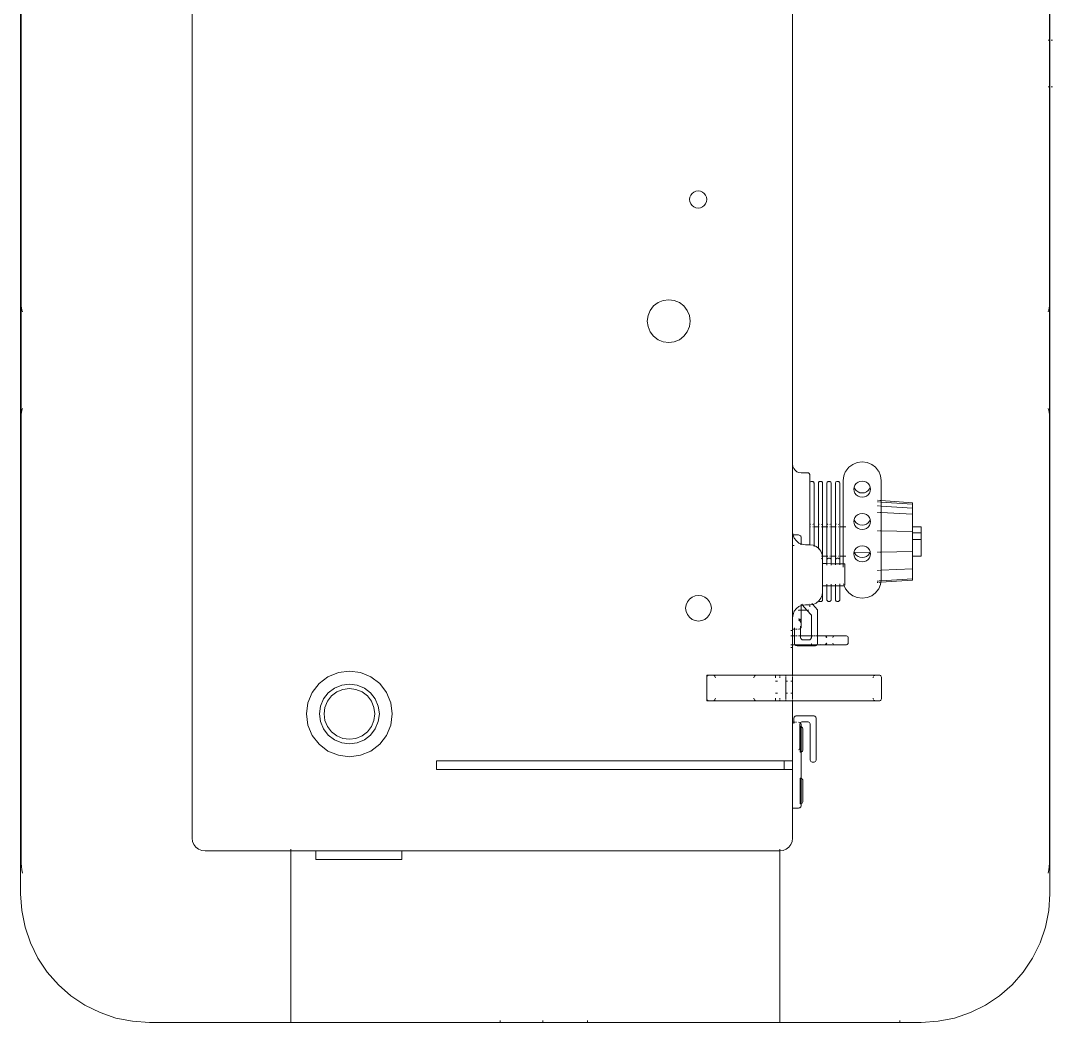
# Model space of a CAD drawing. Header units: metres. Extents: x 349075 to 349285, y 9281902 to 9282050.
# Drawn here: x 349110.5235 to 349110.6812, y 9281984.617 to 9281984.7703 of the extents above; entities that cross this region are included whole.
import ezdxf

# ---------------------------------------------------------------- set-up
doc = ezdxf.new("R2010")
doc.units = ezdxf.units.M
doc.header["$LTSCALE"] = 0.25
doc.layers.add('ARQ-FONDO', color=253, linetype='CONTINUOUS', lineweight=9)

# ---------------------------------------------------------------- blocks, each defined once
blk = doc.blocks.new('maquina de coser')
at = {"layer": 'ARQ-FONDO', "lineweight": 0}
for p, q in [((0.00744, 0.56048), (0.00492, 0.55998)), ((0.00744, 0.56048), (0.01001, 0.56065)), ((0.01001, 0.56065), (0.3956, 0.56065)), ((0.01318, 0.56038), (0.01365, 0.56049)), ((0.01365, 0.56049), (0.0147, 0.56058)), ((0.08333, 0.56058), (0.0147, 0.56058)), ((0.08333, 0.56058), (0.084, 0.56049)), ((0.08333, 0.56058), (0.09997, 0.56058)), ((0.084, 0.56049), (0.08426, 0.56038)), ((0.09929, 0.56049), (0.09903, 0.56038)), ((0.09997, 0.56058), (0.09929, 0.56049)), ((0.09997, 0.56058), (0.27022, 0.56058)), ((0.00248, 0.55915), (0.00017, 0.55801)), ((0.00492, 0.55998), (0.00248, 0.55915)), ((-0.00197, 0.55658), (0.00017, 0.55801)), ((-0.0039, 0.55488), (-0.00197, 0.55658)), ((-0.0056, 0.55295), (-0.0039, 0.55488)), ((-0.00703, 0.55081), (-0.0056, 0.55295)), ((-0.00817, 0.5485), (-0.00703, 0.55081)), ((-0.009, 0.54607), (-0.00817, 0.5485)), ((-0.009, 0.54607), (-0.0095, 0.54354)), ((-0.00967, 0.54097), (-0.0095, 0.54354)), ((-0.00967, 0.51933), (-0.00967, 0.54097)), ((0.01663, 0.53296), (0.01683, 0.53343)), ((0.01683, 0.53343), (0.01714, 0.53384)), ((0.01714, 0.53384), (0.01755, 0.53415)), ((0.01755, 0.53415), (0.01802, 0.53435)), ((0.01802, 0.53435), (0.01853, 0.53442)), ((0.321, 0.53442), (0.01853, 0.53442)), ((0.01656, 0.53245), (0.01663, 0.53296)), ((0.01656, 0.53245), (0.01656, 0.51933)), ((-0.00967, 0.48734), (-0.00967, 0.51933)), ((0.01656, 0.51933), (-0.00967, 0.51933)), ((0.01656, 0.51933), (0.01656, 0.51549)), ((0.01663, 0.51933), (0.01683, 0.51933)), ((0.03424, 0.51606), (0.03288, 0.51501)), ((0.03582, 0.51671), (0.03424, 0.51606)), ((0.03752, 0.51694), (0.03582, 0.51671)), ((0.03922, 0.51671), (0.03752, 0.51694)), ((0.0408, 0.51606), (0.03922, 0.51671)), ((0.04216, 0.51501), (0.0408, 0.51606)), ((0.01656, 0.51549), (0.01525, 0.51549)), ((0.01525, 0.51549), (0.01525, 0.50237)), ((0.01656, 0.50237), (0.01656, 0.51549)), ((0.03288, 0.51501), (0.03184, 0.51366)), ((0.03429, 0.51361), (0.03523, 0.51434)), ((0.03523, 0.51434), (0.03634, 0.5148)), ((0.03634, 0.5148), (0.03752, 0.51495)), ((0.03752, 0.51495), (0.0387, 0.5148)), ((0.0387, 0.5148), (0.03981, 0.51434)), ((0.03981, 0.51434), (0.04075, 0.51361)), ((0.0432, 0.51366), (0.04216, 0.51501)), ((0.03184, 0.51366), (0.03119, 0.51207)), ((0.03356, 0.51266), (0.03429, 0.51361)), ((0.03477, 0.51312), (0.03416, 0.51232)), ((0.03558, 0.51374), (0.03477, 0.51312)), ((0.03651, 0.51413), (0.03558, 0.51374)), ((0.03752, 0.51426), (0.03651, 0.51413)), ((0.03852, 0.51413), (0.03752, 0.51426)), ((0.03946, 0.51374), (0.03852, 0.51413)), ((0.04027, 0.51312), (0.03946, 0.51374)), ((0.04088, 0.51232), (0.04027, 0.51312)), ((0.04148, 0.51266), (0.04075, 0.51361)), ((0.04385, 0.51207), (0.0432, 0.51366)), ((0.03119, 0.51207), (0.03096, 0.51038)), ((0.03295, 0.51038), (0.0331, 0.51156)), ((0.03356, 0.51266), (0.0331, 0.51156)), ((0.03377, 0.51138), (0.03364, 0.51038)), ((0.03416, 0.51232), (0.03377, 0.51138)), ((0.04127, 0.51138), (0.04088, 0.51232)), ((0.0414, 0.51038), (0.04127, 0.51138)), ((0.04148, 0.51266), (0.04194, 0.51156)), ((0.04194, 0.51156), (0.04209, 0.51038)), ((0.04408, 0.51038), (0.04385, 0.51207)), ((0.03096, 0.51038), (0.03119, 0.50868)), ((0.0331, 0.50919), (0.03295, 0.51038)), ((0.03364, 0.51038), (0.03377, 0.50937)), ((0.04127, 0.50937), (0.0414, 0.51038)), ((0.04209, 0.51038), (0.04194, 0.50919)), ((0.04385, 0.50868), (0.04408, 0.51038)), ((0.03119, 0.50868), (0.03184, 0.5071)), ((0.03356, 0.50809), (0.0331, 0.50919)), ((0.03429, 0.50714), (0.03356, 0.50809)), ((0.03377, 0.50937), (0.03416, 0.50844)), ((0.03416, 0.50844), (0.03477, 0.50763)), ((0.04027, 0.50763), (0.04088, 0.50844)), ((0.04075, 0.50714), (0.04148, 0.50809)), ((0.04088, 0.50844), (0.04127, 0.50937)), ((0.04194, 0.50919), (0.04148, 0.50809)), ((0.0432, 0.5071), (0.04385, 0.50868)), ((0.03184, 0.5071), (0.03288, 0.50574)), ((0.03523, 0.50642), (0.03429, 0.50714)), ((0.03477, 0.50763), (0.03558, 0.50701)), ((0.03558, 0.50701), (0.03651, 0.50663)), ((0.03651, 0.50663), (0.03752, 0.50649)), ((0.03752, 0.50649), (0.03852, 0.50663)), ((0.03852, 0.50663), (0.03946, 0.50701)), ((0.03946, 0.50701), (0.04027, 0.50763)), ((0.04075, 0.50714), (0.03981, 0.50642)), ((0.04216, 0.50574), (0.0432, 0.5071)), ((0.03288, 0.50574), (0.03424, 0.5047)), ((0.03634, 0.50596), (0.03523, 0.50642)), ((0.03752, 0.5058), (0.03634, 0.50596)), ((0.0387, 0.50596), (0.03752, 0.5058)), ((0.03981, 0.50642), (0.0387, 0.50596)), ((0.0408, 0.5047), (0.04216, 0.50574)), ((0.03424, 0.5047), (0.03582, 0.50404)), ((0.03582, 0.50404), (0.03752, 0.50382)), ((0.03752, 0.50382), (0.03922, 0.50404)), ((0.03922, 0.50404), (0.0408, 0.5047)), ((0.01656, 0.50237), (0.01525, 0.50237)), ((0.01656, 0.50237), (0.01656, 0.44458)), ((0.02902, 0.49704), (0.03034, 0.49704)), ((0.02902, 0.49704), (0.02902, 0.44392)), ((0.03034, 0.44392), (0.03034, 0.49704)), ((-0.00967, 0.48734), (-0.0094, 0.48734)), ((-0.00967, 0.48078), (-0.00967, 0.48734)), ((-0.00967, 0.48078), (-0.0094, 0.48078)), ((-0.00967, 0.47396), (-0.00967, 0.48078)), ((-0.0094, 0.47396), (-0.00967, 0.47396)), ((-0.00967, 0.44458), (-0.00967, 0.47396)), ((0.09477, 0.46318), (0.0953, 0.46386)), ((0.0953, 0.46386), (0.09597, 0.46438)), ((0.09597, 0.46438), (0.09677, 0.46471)), ((0.09677, 0.46471), (0.09761, 0.46482)), ((0.09761, 0.46482), (0.09846, 0.46471)), ((0.09846, 0.46471), (0.09925, 0.46438)), ((0.09925, 0.46438), (0.09993, 0.46386)), ((0.09993, 0.46386), (0.10045, 0.46318)), ((0.09434, 0.46155), (0.09445, 0.46239)), ((0.09445, 0.46239), (0.09477, 0.46318)), ((0.10045, 0.46318), (0.10078, 0.46239)), ((0.10078, 0.46239), (0.10089, 0.46155)), ((0.09445, 0.4607), (0.09434, 0.46155)), ((0.09477, 0.45991), (0.09445, 0.4607)), ((0.10078, 0.4607), (0.10045, 0.45991)), ((0.10089, 0.46155), (0.10078, 0.4607)), ((0.0953, 0.45923), (0.09477, 0.45991)), ((0.09597, 0.45871), (0.0953, 0.45923)), ((0.09993, 0.45923), (0.09925, 0.45871)), ((0.10045, 0.45991), (0.09993, 0.45923)), ((0.05179, 0.4575), (0.05199, 0.45797)), ((0.05199, 0.45797), (0.0523, 0.45838)), ((0.0523, 0.45838), (0.05271, 0.45869)), ((0.05271, 0.45869), (0.05318, 0.45889)), ((0.05318, 0.45889), (0.05369, 0.45896)), ((0.05369, 0.45896), (0.0542, 0.45889)), ((0.0542, 0.45889), (0.05468, 0.45869)), ((0.05468, 0.45869), (0.05508, 0.45838)), ((0.05508, 0.45838), (0.0554, 0.45797)), ((0.0554, 0.45797), (0.05559, 0.4575)), ((0.09677, 0.45838), (0.09597, 0.45871)), ((0.09761, 0.45827), (0.09677, 0.45838)), ((0.09846, 0.45838), (0.09761, 0.45827)), ((0.09925, 0.45871), (0.09846, 0.45838)), ((0.11496, 0.45738), (0.11509, 0.4577)), ((0.11509, 0.4577), (0.1153, 0.45797)), ((0.1153, 0.45797), (0.11557, 0.45818)), ((0.11557, 0.45818), (0.11589, 0.45831)), ((0.11589, 0.45831), (0.11623, 0.45835)), ((0.11623, 0.45835), (0.11657, 0.45831)), ((0.11657, 0.45831), (0.11688, 0.45818)), ((0.11688, 0.45818), (0.11715, 0.45797)), ((0.11715, 0.45797), (0.11736, 0.4577)), ((0.11736, 0.4577), (0.11749, 0.45738)), ((0.05173, 0.45699), (0.05179, 0.4575)), ((0.05179, 0.45648), (0.05173, 0.45699)), ((0.05199, 0.45601), (0.05179, 0.45648)), ((0.0523, 0.4556), (0.05199, 0.45601)), ((0.0554, 0.45601), (0.05508, 0.4556)), ((0.05559, 0.45648), (0.0554, 0.45601)), ((0.05559, 0.4575), (0.05566, 0.45699)), ((0.05566, 0.45699), (0.05559, 0.45648)), ((0.11491, 0.45704), (0.11496, 0.45738)), ((0.11496, 0.4567), (0.11491, 0.45704)), ((0.11509, 0.45639), (0.11496, 0.4567)), ((0.1153, 0.45612), (0.11509, 0.45639)), ((0.11557, 0.45591), (0.1153, 0.45612)), ((0.11715, 0.45612), (0.11688, 0.45591)), ((0.11736, 0.45639), (0.11715, 0.45612)), ((0.11749, 0.4567), (0.11736, 0.45639)), ((0.11749, 0.45738), (0.11754, 0.45704)), ((0.11754, 0.45704), (0.11749, 0.4567)), ((0.03991, 0.45572), (0.03952, 0.45572)), ((0.03952, 0.45572), (0.03952, 0.45533)), ((0.03952, 0.45533), (0.03953, 0.45543)), ((0.03952, 0.45475), (0.03952, 0.45533)), ((0.03952, 0.45475), (0.03953, 0.4547)), ((0.03952, 0.45475), (0.03952, 0.44809)), ((0.03953, 0.45543), (0.03957, 0.45553)), ((0.03953, 0.4547), (0.03957, 0.45461)), ((0.03957, 0.45553), (0.03963, 0.45561)), ((0.03957, 0.45461), (0.03963, 0.45453)), ((0.03963, 0.45561), (0.03971, 0.45567)), ((0.03963, 0.45453), (0.03971, 0.45447)), ((0.03981, 0.45571), (0.03971, 0.45567)), ((0.03981, 0.45571), (0.03991, 0.45572)), ((0.03981, 0.45443), (0.03991, 0.45441)), ((0.03991, 0.45572), (0.04306, 0.45572)), ((0.04316, 0.45571), (0.04306, 0.45572)), ((0.04345, 0.45572), (0.04306, 0.45572)), ((0.04306, 0.45441), (0.04316, 0.45443)), ((0.04325, 0.45567), (0.04316, 0.45571)), ((0.04325, 0.45567), (0.04334, 0.45561)), ((0.04325, 0.45447), (0.04334, 0.45453)), ((0.04334, 0.45561), (0.0434, 0.45553)), ((0.0434, 0.45461), (0.04334, 0.45453)), ((0.0434, 0.45553), (0.04344, 0.45543)), ((0.0434, 0.45461), (0.04344, 0.4547)), ((0.04344, 0.45543), (0.04345, 0.45533)), ((0.04344, 0.4547), (0.04345, 0.45475)), ((0.04345, 0.45533), (0.04345, 0.45572)), ((0.04345, 0.45475), (0.04345, 0.45533)), ((0.04345, 0.45475), (0.04345, 0.44809)), ((0.05271, 0.45529), (0.0523, 0.4556)), ((0.05318, 0.45509), (0.05271, 0.45529)), ((0.05369, 0.45502), (0.05318, 0.45509)), ((0.0542, 0.45509), (0.05369, 0.45502)), ((0.05468, 0.45529), (0.0542, 0.45509)), ((0.05508, 0.4556), (0.05468, 0.45529)), ((0.11589, 0.45578), (0.11557, 0.45591)), ((0.11623, 0.45573), (0.11589, 0.45578)), ((0.11657, 0.45578), (0.11623, 0.45573)), ((0.11688, 0.45591), (0.11657, 0.45578)), ((0.03953, 0.4482), (0.03952, 0.44809)), ((0.03952, 0.44809), (0.03952, 0.44523)), ((0.03953, 0.4482), (0.03957, 0.44831)), ((0.03957, 0.44831), (0.03963, 0.4484)), ((0.03971, 0.44847), (0.03963, 0.4484)), ((0.03981, 0.44851), (0.03991, 0.44852)), ((0.04316, 0.44851), (0.04306, 0.44852)), ((0.04325, 0.44847), (0.04334, 0.4484)), ((0.04334, 0.4484), (0.0434, 0.44831)), ((0.04344, 0.4482), (0.0434, 0.44831)), ((0.04345, 0.44809), (0.04344, 0.4482)), ((0.04345, 0.44809), (0.04345, 0.44523)), ((0.03952, 0.44458), (0.03952, 0.44523)), ((0.03952, 0.44523), (0.03978, 0.44523)), ((0.03981, 0.44523), (0.03991, 0.44523)), ((0.0407, 0.44523), (0.0407, 0.44491)), ((0.04254, 0.44523), (0.04254, 0.44491)), ((0.04316, 0.44523), (0.04306, 0.44523)), ((0.04319, 0.44523), (0.04345, 0.44523)), ((0.04345, 0.44523), (0.04345, 0.44458)), ((-0.00967, 0.42622), (-0.00967, 0.44458)), ((-0.00967, 0.44458), (0.01656, 0.44458)), ((0.01663, 0.44407), (0.01656, 0.44458)), ((0.01663, 0.44458), (0.01683, 0.44458)), ((0.01683, 0.44359), (0.01663, 0.44407)), ((0.01714, 0.44319), (0.01683, 0.44359)), ((0.02902, 0.44392), (0.03034, 0.44392)), ((0.02902, 0.44261), (0.02902, 0.44392)), ((0.03034, 0.44392), (0.03034, 0.44261)), ((0.03952, 0.44458), (0.03971, 0.44458)), ((0.03952, 0.44458), (0.03952, 0.44366)), ((0.03952, 0.44366), (0.03971, 0.44366)), ((0.03952, 0.44261), (0.03952, 0.44366)), ((0.03981, 0.44458), (0.03991, 0.44458)), ((0.0407, 0.44366), (0.03981, 0.44366)), ((0.0407, 0.4437), (0.0407, 0.44366)), ((0.0407, 0.44366), (0.0407, 0.44341)), ((0.04254, 0.44366), (0.0407, 0.44366)), ((0.04254, 0.4437), (0.04254, 0.44366)), ((0.04254, 0.44366), (0.04254, 0.44341)), ((0.04316, 0.44366), (0.04254, 0.44366)), ((0.04306, 0.44458), (0.04316, 0.44458)), ((0.04325, 0.44458), (0.04345, 0.44458)), ((0.04325, 0.44366), (0.04345, 0.44366)), ((0.04345, 0.44458), (0.04345, 0.44366)), ((0.04345, 0.44366), (0.04345, 0.44261)), ((0.01755, 0.44287), (0.01714, 0.44319)), ((0.01802, 0.44268), (0.01755, 0.44287)), ((0.01853, 0.44261), (0.01802, 0.44268)), ((0.02312, 0.44261), (0.01853, 0.44261)), ((0.02312, 0.44261), (0.02312, 0.44169)), ((0.02312, 0.44261), (0.02902, 0.44261)), ((0.02902, 0.44261), (0.03034, 0.44261)), ((0.03034, 0.44261), (0.03624, 0.44261)), ((0.03624, 0.44241), (0.03607, 0.44241)), ((0.03624, 0.44261), (0.03624, 0.44241)), ((0.03624, 0.44261), (0.03952, 0.44261)), ((0.03683, 0.44241), (0.03624, 0.44241)), ((0.03624, 0.44241), (0.03624, 0.44221)), ((0.03624, 0.44212), (0.03624, 0.44202)), ((0.03693, 0.4424), (0.03683, 0.44241)), ((0.03702, 0.44236), (0.03693, 0.4424)), ((0.0371, 0.44229), (0.03702, 0.44236)), ((0.03717, 0.44221), (0.0371, 0.44229)), ((0.03721, 0.44212), (0.03717, 0.44221)), ((0.03722, 0.44202), (0.03721, 0.44212)), ((0.03722, 0.43939), (0.03722, 0.44202)), ((0.03952, 0.42997), (0.03952, 0.44261)), ((0.03971, 0.44261), (0.03952, 0.44261)), ((0.03981, 0.44261), (0.0407, 0.44261)), ((0.0407, 0.44287), (0.0407, 0.44261)), ((0.0407, 0.44261), (0.04254, 0.44261)), ((0.04254, 0.44287), (0.04254, 0.44261)), ((0.04316, 0.44261), (0.04254, 0.44261)), ((0.04345, 0.44261), (0.04325, 0.44261)), ((0.04766, 0.44261), (0.04345, 0.44261)), ((0.04345, 0.44261), (0.04345, 0.42992)), ((0.04766, 0.44261), (0.04766, 0.44287)), ((0.04766, 0.44261), (0.04808, 0.44261)), ((0.04797, 0.44203), (0.04795, 0.44193)), ((0.04795, 0.43918), (0.04795, 0.44193)), ((0.04801, 0.44213), (0.04797, 0.44203)), ((0.04807, 0.44221), (0.04801, 0.44213)), ((0.04808, 0.44222), (0.04807, 0.44221)), ((0.04808, 0.44287), (0.04808, 0.44261)), ((0.04808, 0.44261), (0.04808, 0.44222)), ((0.04808, 0.44261), (0.04949, 0.44261)), ((0.04815, 0.44227), (0.04808, 0.44222)), ((0.04808, 0.43932), (0.04808, 0.44222)), ((0.04825, 0.44231), (0.04815, 0.44227)), ((0.04835, 0.44233), (0.04825, 0.44231)), ((0.04949, 0.44233), (0.04835, 0.44233)), ((0.04949, 0.44261), (0.04949, 0.44287)), ((0.04949, 0.44261), (0.05028, 0.44261)), ((0.04949, 0.44233), (0.04949, 0.44261)), ((0.04949, 0.44221), (0.04949, 0.44233)), ((0.05047, 0.44233), (0.04949, 0.44233)), ((0.04949, 0.44213), (0.04949, 0.44193)), ((0.05028, 0.44261), (0.05028, 0.44287)), ((0.05047, 0.44261), (0.05028, 0.44261)), ((0.05047, 0.44261), (0.05047, 0.44233)), ((0.05047, 0.44261), (0.05223, 0.44261)), ((0.05047, 0.44233), (0.05047, 0.44221)), ((0.05068, 0.44233), (0.05047, 0.44233)), ((0.05047, 0.44213), (0.05047, 0.44193)), ((0.05223, 0.44261), (0.05275, 0.44254)), ((0.06538, 0.44261), (0.05223, 0.44261)), ((0.05275, 0.44254), (0.05322, 0.44235)), ((0.05322, 0.44235), (0.05364, 0.44203)), ((0.05364, 0.44203), (0.05395, 0.44163)), ((0.06331, 0.44235), (0.06331, 0.44254)), ((0.06366, 0.44163), (0.06398, 0.44203)), ((0.06398, 0.44203), (0.06439, 0.44235)), ((0.06439, 0.44235), (0.06487, 0.44254)), ((0.06487, 0.44254), (0.0649, 0.44255)), ((0.0649, 0.44255), (0.06538, 0.44261)), ((0.0649, 0.44255), (0.0649, 0.44169)), ((0.07572, 0.44261), (0.06538, 0.44261)), ((0.07458, 0.44195), (0.07445, 0.44164)), ((0.07479, 0.44223), (0.07458, 0.44195)), ((0.07506, 0.44243), (0.07479, 0.44223)), ((0.07538, 0.44256), (0.07506, 0.44243)), ((0.07572, 0.44261), (0.07538, 0.44256)), ((0.321, 0.44261), (0.07572, 0.44261)), ((0.02314, 0.44159), (0.02312, 0.44169)), ((0.02318, 0.44149), (0.02314, 0.44159)), ((0.02324, 0.44141), (0.02318, 0.44149)), ((0.02332, 0.44135), (0.02324, 0.44141)), ((0.02342, 0.44131), (0.02332, 0.44135)), ((0.02352, 0.4413), (0.02342, 0.44131)), ((0.0238, 0.4413), (0.02352, 0.4413)), ((0.02378, 0.44143), (0.02378, 0.44141)), ((0.02771, 0.44143), (0.02378, 0.44143)), ((0.02379, 0.44135), (0.02379, 0.44133)), ((0.02379, 0.44133), (0.0238, 0.4413)), ((0.0238, 0.4413), (0.02383, 0.44123)), ((0.0238, 0.4413), (0.02769, 0.4413)), ((0.02383, 0.44123), (0.02389, 0.44115)), ((0.02389, 0.44115), (0.02398, 0.44109)), ((0.02398, 0.44109), (0.02407, 0.44105)), ((0.02407, 0.44105), (0.02417, 0.44104)), ((0.02417, 0.44104), (0.02732, 0.44104)), ((0.02732, 0.44104), (0.02742, 0.44105)), ((0.02742, 0.44105), (0.02751, 0.44109)), ((0.02751, 0.44109), (0.0276, 0.44115)), ((0.0276, 0.44115), (0.02766, 0.44123)), ((0.02766, 0.44123), (0.02769, 0.4413)), ((0.02769, 0.4413), (0.0277, 0.44133)), ((0.02769, 0.4413), (0.03167, 0.4413)), ((0.0277, 0.44133), (0.0277, 0.44135)), ((0.02771, 0.44141), (0.02771, 0.44143)), ((0.03165, 0.44141), (0.03165, 0.44143)), ((0.03165, 0.44143), (0.03558, 0.44143)), ((0.03166, 0.44133), (0.03166, 0.44135)), ((0.03167, 0.4413), (0.03166, 0.44133)), ((0.0317, 0.44123), (0.03167, 0.4413)), ((0.03556, 0.4413), (0.03167, 0.4413)), ((0.03176, 0.44115), (0.0317, 0.44123)), ((0.03185, 0.44109), (0.03176, 0.44115)), ((0.03194, 0.44105), (0.03185, 0.44109)), ((0.03204, 0.44104), (0.03194, 0.44105)), ((0.03203, 0.44169), (0.03209, 0.44161)), ((0.03204, 0.44104), (0.03518, 0.44104)), ((0.03209, 0.44161), (0.03217, 0.44154)), ((0.03217, 0.44154), (0.03226, 0.4415)), ((0.03226, 0.4415), (0.03237, 0.44149)), ((0.03237, 0.44149), (0.03591, 0.44149)), ((0.03518, 0.44104), (0.03529, 0.44105)), ((0.03529, 0.44105), (0.03538, 0.44109)), ((0.03538, 0.44109), (0.03547, 0.44115)), ((0.03547, 0.44115), (0.03553, 0.44123)), ((0.03553, 0.44123), (0.03556, 0.4413)), ((0.03556, 0.4413), (0.03557, 0.44133)), ((0.03556, 0.4413), (0.03584, 0.4413)), ((0.03557, 0.44133), (0.03557, 0.44135)), ((0.03558, 0.44141), (0.03558, 0.44143)), ((0.03594, 0.44131), (0.03584, 0.4413)), ((0.03591, 0.44149), (0.03601, 0.44148)), ((0.03604, 0.44135), (0.03594, 0.44131)), ((0.03601, 0.44148), (0.0361, 0.44144)), ((0.03612, 0.44141), (0.03604, 0.44135)), ((0.0361, 0.44144), (0.03613, 0.44142)), ((0.03613, 0.44142), (0.03612, 0.44141)), ((0.03618, 0.44149), (0.03613, 0.44142)), ((0.03613, 0.44142), (0.03619, 0.44138)), ((0.03622, 0.44159), (0.03618, 0.44149)), ((0.03619, 0.44138), (0.03625, 0.44129)), ((0.03624, 0.44169), (0.03622, 0.44159)), ((0.03624, 0.4417), (0.03624, 0.44169)), ((0.03625, 0.44129), (0.03629, 0.4412)), ((0.03625, 0.44011), (0.03629, 0.44021)), ((0.03629, 0.4412), (0.0363, 0.4411)), ((0.03629, 0.44021), (0.0363, 0.44031)), ((0.0363, 0.4411), (0.0363, 0.44031)), ((0.04887, 0.44101), (0.04888, 0.44112)), ((0.04887, 0.4401), (0.04887, 0.44101)), ((0.04888, 0.44112), (0.04892, 0.44121)), ((0.04892, 0.44121), (0.04899, 0.44129)), ((0.04899, 0.44129), (0.04907, 0.44136)), ((0.04907, 0.44136), (0.04916, 0.44139)), ((0.04916, 0.44139), (0.04926, 0.44141)), ((0.04926, 0.44141), (0.04949, 0.44141)), ((0.04949, 0.4417), (0.04949, 0.44141)), ((0.04949, 0.44141), (0.05059, 0.44141)), ((0.04949, 0.44141), (0.04949, 0.4397)), ((0.05047, 0.4417), (0.05047, 0.44169)), ((0.05048, 0.44159), (0.05047, 0.44169)), ((0.05052, 0.44149), (0.05048, 0.44159)), ((0.05059, 0.44141), (0.05052, 0.44149)), ((0.05067, 0.44135), (0.05059, 0.44141)), ((0.05059, 0.44141), (0.05059, 0.44141)), ((0.05059, 0.44141), (0.05093, 0.44141)), ((0.05076, 0.44131), (0.05067, 0.44135)), ((0.05087, 0.4413), (0.05076, 0.44131)), ((0.05087, 0.4413), (0.05166, 0.4413)), ((0.0516, 0.44142), (0.05153, 0.44141)), ((0.05169, 0.44146), (0.0516, 0.44142)), ((0.05166, 0.4413), (0.05176, 0.44131)), ((0.05342, 0.4413), (0.05166, 0.4413)), ((0.05177, 0.44152), (0.05169, 0.44146)), ((0.05176, 0.44131), (0.05186, 0.44135)), ((0.05184, 0.4416), (0.05177, 0.44152)), ((0.05187, 0.44169), (0.05184, 0.4416)), ((0.05194, 0.44141), (0.052, 0.44149)), ((0.052, 0.44149), (0.05204, 0.44159)), ((0.05204, 0.44159), (0.05206, 0.44169)), ((0.05342, 0.44041), (0.05263, 0.4397)), ((0.05335, 0.44169), (0.05337, 0.44164)), ((0.05337, 0.44164), (0.0534, 0.44141)), ((0.05341, 0.44135), (0.05342, 0.4413)), ((0.05342, 0.4413), (0.05342, 0.44041)), ((0.05342, 0.4413), (0.05409, 0.4413)), ((0.05416, 0.44108), (0.05342, 0.44041)), ((0.05342, 0.44041), (0.05342, 0.4404)), ((0.05342, 0.44026), (0.05342, 0.44025)), ((0.05342, 0.44025), (0.05343, 0.44018)), ((0.05343, 0.44018), (0.05343, 0.44016)), ((0.05395, 0.44163), (0.05409, 0.4413)), ((0.05409, 0.4413), (0.05415, 0.44115)), ((0.05409, 0.4413), (0.05425, 0.4413)), ((0.05415, 0.44115), (0.05416, 0.44108)), ((0.05429, 0.4412), (0.05416, 0.44108)), ((0.05416, 0.44108), (0.05422, 0.44064)), ((0.05422, 0.44064), (0.05422, 0.43999)), ((0.06337, 0.4413), (0.06353, 0.4413)), ((0.0634, 0.44064), (0.06347, 0.44115)), ((0.0634, 0.44064), (0.0634, 0.43999)), ((0.06342, 0.44142), (0.06342, 0.44141)), ((0.06342, 0.44141), (0.06349, 0.44136)), ((0.06347, 0.44115), (0.06353, 0.4413)), ((0.06351, 0.44135), (0.06354, 0.44134)), ((0.06353, 0.4413), (0.06354, 0.44134)), ((0.06371, 0.4413), (0.06353, 0.4413)), ((0.06354, 0.44134), (0.06366, 0.44163)), ((0.06354, 0.44134), (0.0636, 0.44131)), ((0.0636, 0.44131), (0.06371, 0.4413)), ((0.06371, 0.4413), (0.0645, 0.4413)), ((0.0645, 0.4413), (0.0646, 0.44131)), ((0.0646, 0.44131), (0.0647, 0.44135)), ((0.0647, 0.44135), (0.06478, 0.44141)), ((0.06478, 0.44141), (0.06484, 0.44149)), ((0.06484, 0.44149), (0.06488, 0.44159)), ((0.06488, 0.44159), (0.0649, 0.44169)), ((0.07437, 0.44012), (0.07439, 0.44018)), ((0.07439, 0.44018), (0.0744, 0.44025)), ((0.07445, 0.44164), (0.0744, 0.4413)), ((0.0744, 0.4413), (0.0744, 0.44025)), ((0.03014, 0.43952), (0.03015, 0.43963)), ((0.03014, 0.43939), (0.03014, 0.43952)), ((0.03014, 0.43939), (0.03015, 0.43929)), ((0.03015, 0.43963), (0.03019, 0.43972)), ((0.03015, 0.43929), (0.03019, 0.4392)), ((0.03019, 0.43972), (0.03025, 0.4398)), ((0.03019, 0.4392), (0.03025, 0.43911)), ((0.03025, 0.4398), (0.03033, 0.43987)), ((0.03025, 0.43911), (0.03033, 0.43905)), ((0.03033, 0.43987), (0.03043, 0.4399)), ((0.03033, 0.43905), (0.03043, 0.43901)), ((0.03043, 0.4399), (0.03053, 0.43992)), ((0.03043, 0.43901), (0.03053, 0.439)), ((0.03591, 0.43992), (0.03053, 0.43992)), ((0.03053, 0.439), (0.03683, 0.439)), ((0.03591, 0.43992), (0.03601, 0.43993)), ((0.03601, 0.43993), (0.0361, 0.43997)), ((0.0361, 0.43997), (0.03619, 0.44003)), ((0.03619, 0.44003), (0.03625, 0.44011)), ((0.03693, 0.43901), (0.03683, 0.439)), ((0.03702, 0.43905), (0.03693, 0.43901)), ((0.0371, 0.43911), (0.03702, 0.43905)), ((0.03717, 0.4392), (0.0371, 0.43911)), ((0.03721, 0.43929), (0.03717, 0.4392)), ((0.03722, 0.43939), (0.03721, 0.43929)), ((0.04795, 0.43918), (0.04797, 0.43908)), ((0.04797, 0.43908), (0.04801, 0.43898)), ((0.04801, 0.43898), (0.04807, 0.4389)), ((0.04807, 0.4389), (0.04808, 0.43889)), ((0.04809, 0.43944), (0.04808, 0.43932)), ((0.04808, 0.43889), (0.04808, 0.43932)), ((0.04808, 0.43889), (0.04815, 0.43884)), ((0.04808, 0.43889), (0.04808, 0.43845)), ((0.04808, 0.43867), (0.04808, 0.43838)), ((0.04811, 0.43956), (0.04809, 0.43944)), ((0.04816, 0.43965), (0.04811, 0.43956)), ((0.04815, 0.43884), (0.04825, 0.4388)), ((0.04822, 0.43973), (0.04816, 0.43965)), ((0.04825, 0.43975), (0.04822, 0.43973)), ((0.04825, 0.4388), (0.04835, 0.43879)), ((0.04949, 0.43878), (0.04835, 0.43879)), ((0.04888, 0.43999), (0.04887, 0.4401)), ((0.04892, 0.4399), (0.04888, 0.43999)), ((0.04899, 0.43982), (0.04892, 0.4399)), ((0.04907, 0.43976), (0.04899, 0.43982)), ((0.04916, 0.43972), (0.04907, 0.43976)), ((0.04926, 0.4397), (0.04916, 0.43972)), ((0.04928, 0.43978), (0.04921, 0.43979)), ((0.04937, 0.4397), (0.04926, 0.4397)), ((0.04935, 0.43973), (0.04928, 0.43978)), ((0.04937, 0.4397), (0.04935, 0.43973)), ((0.04941, 0.43965), (0.04937, 0.4397)), ((0.04949, 0.4397), (0.04937, 0.4397)), ((0.04947, 0.43951), (0.04945, 0.43956)), ((0.04949, 0.43932), (0.04948, 0.43941)), ((0.04949, 0.43951), (0.04949, 0.4397)), ((0.05263, 0.4397), (0.04949, 0.4397)), ((0.04949, 0.43932), (0.04949, 0.43941)), ((0.04949, 0.43908), (0.04949, 0.43932)), ((0.04949, 0.43878), (0.04949, 0.43898)), ((0.05345, 0.43878), (0.04949, 0.43878)), ((0.04949, 0.43878), (0.04949, 0.43783)), ((0.05428, 0.43953), (0.05345, 0.43878)), ((0.05391, 0.43999), (0.0542, 0.43999)), ((0.05428, 0.43953), (0.05422, 0.43999)), ((0.05442, 0.43965), (0.05428, 0.43953)), ((0.05428, 0.43948), (0.05428, 0.43953)), ((0.05448, 0.439), (0.05428, 0.43948)), ((0.05437, 0.43999), (0.05435, 0.43999)), ((0.0548, 0.4386), (0.05448, 0.439)), ((0.0548, 0.43859), (0.0548, 0.4386)), ((0.06241, 0.43828), (0.06282, 0.4386)), ((0.06274, 0.43867), (0.06288, 0.43867)), ((0.06282, 0.4386), (0.06288, 0.43867)), ((0.06288, 0.43867), (0.06313, 0.439)), ((0.06614, 0.43867), (0.06288, 0.43867)), ((0.06312, 0.43933), (0.06327, 0.43933)), ((0.06313, 0.439), (0.06327, 0.43933)), ((0.06327, 0.43933), (0.06333, 0.43948)), ((0.06327, 0.43933), (0.06614, 0.43933)), ((0.06333, 0.43948), (0.0634, 0.43999)), ((0.06614, 0.43999), (0.0634, 0.43999)), ((0.06614, 0.43999), (0.06614, 0.43995)), ((0.06674, 0.43999), (0.06614, 0.43999)), ((0.06614, 0.43991), (0.06614, 0.43985)), ((0.06614, 0.43952), (0.06614, 0.43946)), ((0.06614, 0.43937), (0.06614, 0.43933)), ((0.06614, 0.43933), (0.06614, 0.43867)), ((0.06674, 0.43933), (0.06614, 0.43933)), ((0.06614, 0.43867), (0.06614, 0.43864)), ((0.06614, 0.43867), (0.06674, 0.43867)), ((0.06614, 0.4386), (0.06614, 0.43854)), ((0.06651, 0.43946), (0.06648, 0.43952)), ((0.06655, 0.43991), (0.06651, 0.43985)), ((0.06655, 0.4386), (0.06651, 0.43854)), ((0.06667, 0.43998), (0.06661, 0.43995)), ((0.06667, 0.43934), (0.06661, 0.43937)), ((0.06667, 0.43867), (0.06661, 0.43864)), ((0.06674, 0.43999), (0.06667, 0.43998)), ((0.06674, 0.43933), (0.06667, 0.43934)), ((0.06674, 0.43867), (0.06667, 0.43867)), ((0.07283, 0.43999), (0.06674, 0.43999)), ((0.07283, 0.43933), (0.06674, 0.43933)), ((0.06674, 0.43867), (0.07283, 0.43867)), ((0.07283, 0.43999), (0.07289, 0.43998)), ((0.07414, 0.43999), (0.07283, 0.43999)), ((0.07283, 0.43933), (0.07289, 0.43934)), ((0.07283, 0.43867), (0.07289, 0.43867)), ((0.07289, 0.43998), (0.07296, 0.43995)), ((0.07289, 0.43934), (0.07296, 0.43937)), ((0.07289, 0.43867), (0.07296, 0.43864)), ((0.07296, 0.43995), (0.07301, 0.43991)), ((0.07296, 0.43937), (0.07301, 0.43941)), ((0.07296, 0.43864), (0.07301, 0.4386)), ((0.07301, 0.43991), (0.07305, 0.43985)), ((0.07301, 0.43941), (0.07305, 0.43946)), ((0.07301, 0.4386), (0.07305, 0.43854)), ((0.07305, 0.43985), (0.07308, 0.43979)), ((0.07305, 0.43946), (0.07308, 0.43952)), ((0.07308, 0.43979), (0.07309, 0.43972)), ((0.07308, 0.43952), (0.07309, 0.43959)), ((0.07309, 0.43972), (0.07309, 0.43959)), ((0.07414, 0.43999), (0.07421, 0.44)), ((0.07421, 0.44), (0.07427, 0.44002)), ((0.07427, 0.44002), (0.07432, 0.44006)), ((0.07432, 0.44006), (0.07437, 0.44012)), ((0.04809, 0.43843), (0.04808, 0.43845)), ((0.04808, 0.43845), (0.04808, 0.43838)), ((0.04808, 0.43838), (0.04808, 0.43845)), ((0.04809, 0.43837), (0.04808, 0.43838)), ((0.04808, 0.43838), (0.04808, 0.43783)), ((0.04809, 0.43778), (0.04808, 0.43783)), ((0.04808, 0.43783), (0.04808, 0.43608)), ((0.04811, 0.4384), (0.04809, 0.43843)), ((0.04809, 0.43837), (0.04809, 0.43841)), ((0.04811, 0.43837), (0.04809, 0.43837)), ((0.04811, 0.43767), (0.04809, 0.43778)), ((0.04809, 0.43773), (0.04809, 0.43778)), ((0.04811, 0.43762), (0.04809, 0.43773)), ((0.04816, 0.43836), (0.04811, 0.43837)), ((0.04816, 0.43757), (0.04811, 0.43767)), ((0.04816, 0.43752), (0.04811, 0.43762)), ((0.04822, 0.43749), (0.04816, 0.43757)), ((0.04822, 0.43744), (0.04816, 0.43752)), ((0.04836, 0.43743), (0.04829, 0.43745)), ((0.04836, 0.43738), (0.04829, 0.4374)), ((0.04921, 0.43743), (0.04928, 0.43745)), ((0.04921, 0.43738), (0.04928, 0.4374)), ((0.04928, 0.43745), (0.04935, 0.43749)), ((0.04928, 0.4374), (0.04935, 0.43744)), ((0.04935, 0.43749), (0.04941, 0.43757)), ((0.04935, 0.43744), (0.04941, 0.43752)), ((0.04945, 0.43767), (0.04948, 0.43778)), ((0.04945, 0.43762), (0.04948, 0.43773)), ((0.04948, 0.43778), (0.04949, 0.43783)), ((0.04948, 0.43773), (0.04948, 0.43778)), ((0.04949, 0.43608), (0.04949, 0.43783)), ((0.05474, 0.43848), (0.05473, 0.43841)), ((0.05473, 0.43841), (0.05473, 0.43828)), ((0.05474, 0.43821), (0.05473, 0.43828)), ((0.05474, 0.43717), (0.05473, 0.4371)), ((0.05473, 0.4371), (0.05473, 0.43697)), ((0.05476, 0.43854), (0.05474, 0.43848)), ((0.05476, 0.43815), (0.05474, 0.43821)), ((0.05476, 0.43723), (0.05474, 0.43717)), ((0.0548, 0.43859), (0.05476, 0.43854)), ((0.05481, 0.4381), (0.05476, 0.43815)), ((0.05481, 0.43729), (0.05476, 0.43723)), ((0.05521, 0.43828), (0.0548, 0.43859)), ((0.05486, 0.43805), (0.05481, 0.4381)), ((0.05486, 0.43733), (0.05481, 0.43729)), ((0.05492, 0.43803), (0.05486, 0.43805)), ((0.05492, 0.43735), (0.05486, 0.43733)), ((0.05499, 0.43802), (0.05492, 0.43803)), ((0.05499, 0.43736), (0.05492, 0.43735)), ((0.05499, 0.43802), (0.05619, 0.43802)), ((0.05499, 0.43736), (0.05711, 0.43736)), ((0.05569, 0.43809), (0.05521, 0.43828)), ((0.05619, 0.43802), (0.05569, 0.43809)), ((0.05619, 0.43802), (0.0571, 0.43802)), ((0.0571, 0.43802), (0.05711, 0.43736)), ((0.0571, 0.43802), (0.06051, 0.43802)), ((0.05711, 0.43736), (0.05712, 0.43671)), ((0.05735, 0.43736), (0.05718, 0.43736)), ((0.06029, 0.43736), (0.06051, 0.43736)), ((0.06051, 0.43736), (0.0605, 0.43671)), ((0.06051, 0.43802), (0.06051, 0.43736)), ((0.06051, 0.43802), (0.06108, 0.43802)), ((0.06051, 0.43736), (0.06108, 0.43736)), ((0.06108, 0.43802), (0.06115, 0.43803)), ((0.06146, 0.43802), (0.06108, 0.43802)), ((0.06115, 0.43735), (0.06108, 0.43736)), ((0.06168, 0.43736), (0.06108, 0.43736)), ((0.06115, 0.43803), (0.06121, 0.43805)), ((0.06121, 0.43733), (0.06115, 0.43735)), ((0.06127, 0.4381), (0.06131, 0.43815)), ((0.06131, 0.43723), (0.06127, 0.43729)), ((0.06131, 0.43815), (0.06133, 0.43821)), ((0.06133, 0.43717), (0.06131, 0.43723)), ((0.06134, 0.43697), (0.06134, 0.4371)), ((0.06146, 0.43802), (0.06168, 0.43805)), ((0.06168, 0.43802), (0.06146, 0.43802)), ((0.06168, 0.43821), (0.06168, 0.43815)), ((0.06168, 0.43805), (0.06193, 0.43809)), ((0.06168, 0.43805), (0.06168, 0.43802)), ((0.06168, 0.43802), (0.06168, 0.43736)), ((0.06168, 0.43802), (0.06614, 0.43802)), ((0.06168, 0.43736), (0.06168, 0.43733)), ((0.06168, 0.43736), (0.06614, 0.43736)), ((0.06168, 0.43729), (0.06168, 0.43723)), ((0.06193, 0.43809), (0.06241, 0.43828)), ((0.06614, 0.43821), (0.06614, 0.43815)), ((0.06614, 0.43805), (0.06614, 0.43802)), ((0.06614, 0.43802), (0.06614, 0.43736)), ((0.06674, 0.43802), (0.06614, 0.43802)), ((0.06614, 0.43736), (0.06614, 0.43733)), ((0.06614, 0.43736), (0.06674, 0.43736)), ((0.06614, 0.43729), (0.06614, 0.43723)), ((0.06651, 0.43815), (0.06648, 0.43821)), ((0.06655, 0.43729), (0.06651, 0.43723)), ((0.06667, 0.43803), (0.06661, 0.43805)), ((0.06667, 0.43735), (0.06661, 0.43733)), ((0.06674, 0.43802), (0.06667, 0.43803)), ((0.06674, 0.43736), (0.06667, 0.43735)), ((0.07283, 0.43802), (0.06674, 0.43802)), ((0.06674, 0.43736), (0.07283, 0.43736)), ((0.07283, 0.43802), (0.07289, 0.43803)), ((0.07283, 0.43736), (0.07289, 0.43735)), ((0.07289, 0.43803), (0.07296, 0.43805)), ((0.07289, 0.43735), (0.07296, 0.43733)), ((0.07296, 0.43805), (0.07301, 0.4381)), ((0.07296, 0.43733), (0.07301, 0.43729)), ((0.07301, 0.4381), (0.07305, 0.43815)), ((0.07301, 0.43729), (0.07305, 0.43723)), ((0.07305, 0.43854), (0.07308, 0.43848)), ((0.07305, 0.43815), (0.07308, 0.43821)), ((0.07305, 0.43723), (0.07308, 0.43717)), ((0.07308, 0.43848), (0.07309, 0.43841)), ((0.07308, 0.43821), (0.07309, 0.43828)), ((0.07308, 0.43717), (0.07309, 0.4371)), ((0.07309, 0.43841), (0.07309, 0.43828)), ((0.07309, 0.4371), (0.07309, 0.43697)), ((0.04809, 0.43612), (0.04808, 0.43608)), ((0.04808, 0.43608), (0.04808, 0.43458)), ((0.04811, 0.43623), (0.04809, 0.43612)), ((0.04816, 0.43633), (0.04811, 0.43623)), ((0.04822, 0.4364), (0.04816, 0.43633)), ((0.04836, 0.43647), (0.04829, 0.43645)), ((0.04921, 0.43647), (0.04928, 0.43645)), ((0.04928, 0.43645), (0.04935, 0.4364)), ((0.04935, 0.4364), (0.04941, 0.43633)), ((0.04945, 0.43623), (0.04948, 0.43612)), ((0.04948, 0.43612), (0.04949, 0.43608)), ((0.04949, 0.43608), (0.04949, 0.43458)), ((0.05474, 0.4369), (0.05473, 0.43697)), ((0.05474, 0.43586), (0.05473, 0.43579)), ((0.05473, 0.43579), (0.05473, 0.43566)), ((0.05474, 0.43559), (0.05473, 0.43566)), ((0.05476, 0.43684), (0.05474, 0.4369)), ((0.05476, 0.43592), (0.05474, 0.43586)), ((0.05476, 0.43553), (0.05474, 0.43559)), ((0.05481, 0.43678), (0.05476, 0.43684)), ((0.05481, 0.43597), (0.05476, 0.43592)), ((0.05481, 0.43547), (0.05476, 0.43553)), ((0.05486, 0.43674), (0.05481, 0.43678)), ((0.05486, 0.43602), (0.05481, 0.43597)), ((0.05486, 0.43543), (0.05481, 0.43547)), ((0.05492, 0.43672), (0.05486, 0.43674)), ((0.05492, 0.43604), (0.05486, 0.43602)), ((0.05499, 0.43671), (0.05492, 0.43672)), ((0.05499, 0.43605), (0.05492, 0.43604)), ((0.05712, 0.43671), (0.05499, 0.43671)), ((0.05499, 0.43605), (0.05712, 0.43605)), ((0.05712, 0.43671), (0.05712, 0.43605)), ((0.05712, 0.43605), (0.05713, 0.4354)), ((0.05719, 0.43671), (0.05737, 0.43671)), ((0.05739, 0.43605), (0.0572, 0.43605)), ((0.0605, 0.43671), (0.0603, 0.43671)), ((0.06031, 0.43605), (0.0605, 0.43605)), ((0.0605, 0.43605), (0.06049, 0.4354)), ((0.06108, 0.43671), (0.0605, 0.43671)), ((0.0605, 0.43671), (0.0605, 0.43605)), ((0.0605, 0.43605), (0.06108, 0.43605)), ((0.06108, 0.43671), (0.06115, 0.43672)), ((0.06168, 0.43671), (0.06108, 0.43671)), ((0.06115, 0.43604), (0.06108, 0.43605)), ((0.06168, 0.43605), (0.06108, 0.43605)), ((0.06115, 0.43672), (0.06121, 0.43674)), ((0.06121, 0.43602), (0.06115, 0.43604)), ((0.06127, 0.43678), (0.06131, 0.43684)), ((0.06131, 0.43592), (0.06127, 0.43597)), ((0.06127, 0.43547), (0.06131, 0.43553)), ((0.06131, 0.43684), (0.06133, 0.4369)), ((0.06133, 0.43586), (0.06131, 0.43592)), ((0.06131, 0.43553), (0.06133, 0.43559)), ((0.06134, 0.43566), (0.06134, 0.43579)), ((0.06168, 0.4369), (0.06168, 0.43684)), ((0.06168, 0.43674), (0.06168, 0.43671)), ((0.06168, 0.43671), (0.06168, 0.43605)), ((0.06168, 0.43671), (0.06614, 0.43671)), ((0.06168, 0.43605), (0.06168, 0.43602)), ((0.06168, 0.43605), (0.06614, 0.43605)), ((0.06168, 0.43597), (0.06168, 0.43592)), ((0.06168, 0.43559), (0.06168, 0.43553)), ((0.06614, 0.4369), (0.06614, 0.43684)), ((0.06614, 0.43674), (0.06614, 0.43671)), ((0.06614, 0.43671), (0.06614, 0.43605)), ((0.06674, 0.43671), (0.06614, 0.43671)), ((0.06614, 0.43605), (0.06614, 0.43602)), ((0.06614, 0.43605), (0.06674, 0.43605)), ((0.06614, 0.43597), (0.06614, 0.43592)), ((0.06614, 0.43559), (0.06614, 0.43553)), ((0.06651, 0.43684), (0.06648, 0.4369)), ((0.06651, 0.43553), (0.06648, 0.43559)), ((0.06655, 0.43597), (0.06651, 0.43592)), ((0.06667, 0.43672), (0.06661, 0.43674)), ((0.06667, 0.43604), (0.06661, 0.43602)), ((0.06674, 0.43671), (0.06667, 0.43672)), ((0.06674, 0.43605), (0.06667, 0.43604)), ((0.07283, 0.43671), (0.06674, 0.43671)), ((0.06674, 0.43605), (0.07283, 0.43605)), ((0.07283, 0.43671), (0.07289, 0.43672)), ((0.07283, 0.43605), (0.07289, 0.43604)), ((0.07289, 0.43672), (0.07296, 0.43674)), ((0.07289, 0.43604), (0.07296, 0.43602)), ((0.07296, 0.43674), (0.07301, 0.43678)), ((0.07296, 0.43602), (0.07301, 0.43597)), ((0.07296, 0.43543), (0.07301, 0.43547)), ((0.07301, 0.43678), (0.07305, 0.43684)), ((0.07301, 0.43597), (0.07305, 0.43592)), ((0.07301, 0.43547), (0.07305, 0.43553)), ((0.07305, 0.43684), (0.07308, 0.4369)), ((0.07305, 0.43592), (0.07308, 0.43586)), ((0.07305, 0.43553), (0.07308, 0.43559)), ((0.07308, 0.4369), (0.07309, 0.43697)), ((0.07308, 0.43586), (0.07309, 0.43579)), ((0.07308, 0.43559), (0.07309, 0.43566)), ((0.07309, 0.43579), (0.07309, 0.43566)), ((0.04809, 0.43445), (0.04808, 0.43458)), ((0.04811, 0.43434), (0.04809, 0.43445)), ((0.04816, 0.43424), (0.04811, 0.43434)), ((0.04822, 0.43417), (0.04816, 0.43424)), ((0.04829, 0.43412), (0.04822, 0.43417)), ((0.04836, 0.4341), (0.04829, 0.43412)), ((0.04836, 0.4341), (0.04921, 0.4341)), ((0.04928, 0.43412), (0.04921, 0.4341)), ((0.04935, 0.43417), (0.04928, 0.43412)), ((0.04941, 0.43424), (0.04935, 0.43417)), ((0.04945, 0.43434), (0.04941, 0.43424)), ((0.04948, 0.43445), (0.04945, 0.43434)), ((0.04949, 0.43458), (0.04948, 0.43445)), ((0.05492, 0.4354), (0.05486, 0.43543)), ((0.05499, 0.4354), (0.05492, 0.4354)), ((0.05713, 0.4354), (0.05499, 0.4354)), ((0.05559, 0.43342), (0.05603, 0.43402)), ((0.05603, 0.43402), (0.05662, 0.43448)), ((0.05662, 0.43448), (0.05665, 0.4345)), ((0.05714, 0.43471), (0.05665, 0.4345)), ((0.05713, 0.4354), (0.05714, 0.43471)), ((0.05733, 0.43479), (0.05714, 0.43471)), ((0.05714, 0.43471), (0.05714, 0.43465)), ((0.05721, 0.4354), (0.05741, 0.4354)), ((0.06048, 0.43461), (0.05724, 0.43461)), ((0.05742, 0.4348), (0.05733, 0.43479)), ((0.06048, 0.43489), (0.05999, 0.43489)), ((0.06049, 0.4354), (0.06031, 0.4354)), ((0.06049, 0.4354), (0.06048, 0.43489)), ((0.06048, 0.43489), (0.06048, 0.43487)), ((0.06168, 0.43489), (0.06048, 0.43489)), ((0.06048, 0.43481), (0.06048, 0.43461)), ((0.06108, 0.4354), (0.06049, 0.4354)), ((0.06108, 0.4354), (0.06115, 0.4354)), ((0.06168, 0.4354), (0.06108, 0.4354)), ((0.06115, 0.4354), (0.06121, 0.43543)), ((0.06168, 0.43543), (0.06168, 0.4354)), ((0.06168, 0.4354), (0.06168, 0.43489)), ((0.06168, 0.4354), (0.06614, 0.4354)), ((0.06168, 0.43489), (0.06168, 0.43487)), ((0.06614, 0.43489), (0.06168, 0.43489)), ((0.06168, 0.43481), (0.06168, 0.43445)), ((0.06614, 0.43543), (0.06614, 0.4354)), ((0.06614, 0.4354), (0.06614, 0.43489)), ((0.06674, 0.4354), (0.06614, 0.4354)), ((0.06614, 0.43489), (0.06614, 0.43487)), ((0.07323, 0.43489), (0.06614, 0.43489)), ((0.06614, 0.43481), (0.06614, 0.43445)), ((0.06667, 0.4354), (0.06661, 0.43543)), ((0.06674, 0.4354), (0.06667, 0.4354)), ((0.07283, 0.4354), (0.06674, 0.4354)), ((0.07283, 0.4354), (0.07289, 0.4354)), ((0.07289, 0.4354), (0.07296, 0.43543)), ((0.07323, 0.43489), (0.07396, 0.43479)), ((0.07396, 0.43479), (0.07464, 0.4345)), ((0.07467, 0.43448), (0.07464, 0.4345)), ((0.07526, 0.43402), (0.07467, 0.43448)), ((0.0757, 0.43342), (0.07526, 0.43402)), ((0.05521, 0.43196), (0.05531, 0.43272)), ((0.05531, 0.43272), (0.05559, 0.43342)), ((0.06079, 0.43196), (0.06083, 0.4323)), ((0.06083, 0.4323), (0.06095, 0.4326)), ((0.06095, 0.4326), (0.06115, 0.43287)), ((0.06115, 0.43287), (0.0614, 0.43307)), ((0.0614, 0.43307), (0.0617, 0.4332)), ((0.06145, 0.43196), (0.06149, 0.4323)), ((0.06149, 0.4323), (0.06161, 0.4326)), ((0.06161, 0.4326), (0.06181, 0.43287)), ((0.0617, 0.4332), (0.06202, 0.43324)), ((0.06181, 0.43287), (0.06206, 0.43307)), ((0.06202, 0.43324), (0.06222, 0.43322)), ((0.06206, 0.43307), (0.06222, 0.43314)), ((0.06222, 0.43314), (0.06222, 0.43322)), ((0.06222, 0.43322), (0.06234, 0.4332)), ((0.06222, 0.43314), (0.06235, 0.43319)), ((0.06226, 0.43077), (0.06222, 0.43314)), ((0.06234, 0.4332), (0.06235, 0.43319)), ((0.06235, 0.43319), (0.06264, 0.43307)), ((0.06264, 0.43307), (0.06289, 0.43287)), ((0.06289, 0.43287), (0.06309, 0.4326)), ((0.06309, 0.4326), (0.06321, 0.4323)), ((0.06321, 0.4323), (0.06326, 0.43196)), ((0.06573, 0.43196), (0.06577, 0.4323)), ((0.06577, 0.4323), (0.06589, 0.4326)), ((0.06589, 0.4326), (0.06609, 0.43287)), ((0.06609, 0.43287), (0.06634, 0.43307)), ((0.06634, 0.43307), (0.06664, 0.4332)), ((0.06639, 0.43196), (0.06643, 0.4323)), ((0.06643, 0.4323), (0.06655, 0.4326)), ((0.06655, 0.4326), (0.06675, 0.43287)), ((0.06664, 0.4332), (0.06696, 0.43324)), ((0.06675, 0.43287), (0.06701, 0.43307)), ((0.06696, 0.43324), (0.06728, 0.4332)), ((0.06701, 0.43307), (0.06729, 0.43319)), ((0.06728, 0.4332), (0.06729, 0.43319)), ((0.06729, 0.43319), (0.06758, 0.43307)), ((0.06758, 0.43307), (0.06783, 0.43287)), ((0.06783, 0.43287), (0.06803, 0.4326)), ((0.06803, 0.4326), (0.06815, 0.4323)), ((0.06815, 0.4323), (0.0682, 0.43196)), ((0.07067, 0.43196), (0.07071, 0.4323)), ((0.07071, 0.4323), (0.07083, 0.4326)), ((0.07083, 0.4326), (0.07103, 0.43287)), ((0.07103, 0.43287), (0.07128, 0.43307)), ((0.07128, 0.43307), (0.07158, 0.4332)), ((0.07133, 0.43196), (0.07137, 0.4323)), ((0.07137, 0.4323), (0.07149, 0.4326)), ((0.07149, 0.4326), (0.07169, 0.43287)), ((0.07158, 0.4332), (0.0719, 0.43324)), ((0.07169, 0.43287), (0.07195, 0.43307)), ((0.0719, 0.43324), (0.07222, 0.4332)), ((0.07195, 0.43307), (0.07223, 0.43319)), ((0.07222, 0.4332), (0.07223, 0.43319)), ((0.07223, 0.43319), (0.07252, 0.43307)), ((0.07252, 0.43307), (0.07277, 0.43287)), ((0.07277, 0.43287), (0.07297, 0.4326)), ((0.07297, 0.4326), (0.07309, 0.4323)), ((0.07309, 0.4323), (0.07314, 0.43196)), ((0.07598, 0.43272), (0.0757, 0.43342)), ((0.07608, 0.43196), (0.07598, 0.43272)), ((0.05531, 0.43121), (0.05521, 0.43196)), ((0.05559, 0.43051), (0.05531, 0.43121)), ((0.06083, 0.43163), (0.06079, 0.43196)), ((0.06095, 0.43133), (0.06083, 0.43163)), ((0.06115, 0.43106), (0.06095, 0.43133)), ((0.0614, 0.43086), (0.06115, 0.43106)), ((0.0617, 0.43073), (0.0614, 0.43086)), ((0.06149, 0.43163), (0.06145, 0.43196)), ((0.06161, 0.43133), (0.06149, 0.43163)), ((0.06181, 0.43106), (0.06161, 0.43133)), ((0.06202, 0.43069), (0.0617, 0.43073)), ((0.06206, 0.43086), (0.06181, 0.43106)), ((0.06226, 0.43072), (0.06202, 0.43069)), ((0.06226, 0.43077), (0.06206, 0.43086)), ((0.06235, 0.43073), (0.06226, 0.43077)), ((0.06226, 0.43072), (0.06226, 0.43077)), ((0.06234, 0.43073), (0.06226, 0.43072)), ((0.06235, 0.43073), (0.06234, 0.43073)), ((0.06264, 0.43086), (0.06235, 0.43073)), ((0.06289, 0.43106), (0.06264, 0.43086)), ((0.06309, 0.43133), (0.06289, 0.43106)), ((0.06321, 0.43163), (0.06309, 0.43133)), ((0.06326, 0.43196), (0.06321, 0.43163)), ((0.06577, 0.43163), (0.06573, 0.43196)), ((0.06589, 0.43133), (0.06577, 0.43163)), ((0.06609, 0.43106), (0.06589, 0.43133)), ((0.06634, 0.43086), (0.06609, 0.43106)), ((0.06664, 0.43073), (0.06634, 0.43086)), ((0.06643, 0.43163), (0.06639, 0.43196)), ((0.06655, 0.43133), (0.06643, 0.43163)), ((0.06675, 0.43106), (0.06655, 0.43133)), ((0.06696, 0.43069), (0.06664, 0.43073)), ((0.06701, 0.43086), (0.06675, 0.43106)), ((0.06728, 0.43073), (0.06696, 0.43069)), ((0.06729, 0.43073), (0.06701, 0.43086)), ((0.06729, 0.43073), (0.06728, 0.43073)), ((0.06758, 0.43086), (0.06729, 0.43073)), ((0.06783, 0.43106), (0.06758, 0.43086)), ((0.06803, 0.43133), (0.06783, 0.43106)), ((0.06815, 0.43163), (0.06803, 0.43133)), ((0.0682, 0.43196), (0.06815, 0.43163)), ((0.07071, 0.43163), (0.07067, 0.43196)), ((0.07083, 0.43133), (0.07071, 0.43163)), ((0.07103, 0.43106), (0.07083, 0.43133)), ((0.07128, 0.43086), (0.07103, 0.43106)), ((0.07158, 0.43073), (0.07128, 0.43086)), ((0.07137, 0.43163), (0.07133, 0.43196)), ((0.07149, 0.43133), (0.07137, 0.43163)), ((0.07169, 0.43106), (0.07149, 0.43133)), ((0.0719, 0.43069), (0.07158, 0.43073)), ((0.07195, 0.43086), (0.07169, 0.43106)), ((0.07222, 0.43073), (0.0719, 0.43069)), ((0.07223, 0.43073), (0.07195, 0.43086)), ((0.07223, 0.43073), (0.07222, 0.43073)), ((0.07252, 0.43086), (0.07223, 0.43073)), ((0.07277, 0.43106), (0.07252, 0.43086)), ((0.07297, 0.43133), (0.07277, 0.43106)), ((0.07309, 0.43163), (0.07297, 0.43133)), ((0.07314, 0.43196), (0.07309, 0.43163)), ((0.0757, 0.43051), (0.07598, 0.43121)), ((0.07598, 0.43121), (0.07608, 0.43196)), ((0.03952, 0.42992), (0.03953, 0.43001)), ((0.03953, 0.43001), (0.03952, 0.42997)), ((0.03952, 0.42997), (0.03952, 0.42992)), ((0.03952, 0.42938), (0.03952, 0.42992)), ((0.03952, 0.42938), (0.03953, 0.4293)), ((0.03953, 0.43001), (0.03957, 0.4301)), ((0.03953, 0.43001), (0.03953, 0.43002)), ((0.03953, 0.4293), (0.03953, 0.42928)), ((0.03953, 0.42928), (0.03957, 0.42919)), ((0.03957, 0.4301), (0.03963, 0.43019)), ((0.03957, 0.42919), (0.03963, 0.4291)), ((0.03963, 0.43019), (0.03971, 0.43025)), ((0.03981, 0.43029), (0.03991, 0.4303)), ((0.04316, 0.43029), (0.04306, 0.4303)), ((0.04334, 0.43019), (0.04325, 0.43025)), ((0.0434, 0.4301), (0.04334, 0.43019)), ((0.0434, 0.42919), (0.04334, 0.4291)), ((0.04344, 0.43001), (0.0434, 0.4301)), ((0.04344, 0.42928), (0.0434, 0.42919)), ((0.04344, 0.43001), (0.04344, 0.43002)), ((0.04345, 0.42992), (0.04344, 0.43001)), ((0.04345, 0.42938), (0.04344, 0.4293)), ((0.04344, 0.4293), (0.04344, 0.42928)), ((0.04345, 0.42992), (0.04345, 0.42938)), ((0.05603, 0.42991), (0.05559, 0.43051)), ((0.05662, 0.42945), (0.05603, 0.42991)), ((0.05665, 0.42943), (0.05662, 0.42945)), ((0.05665, 0.42943), (0.05733, 0.42914)), ((0.05733, 0.42914), (0.05766, 0.42909)), ((0.05763, 0.42952), (0.05762, 0.42968)), ((0.05766, 0.42909), (0.05764, 0.42938)), ((0.05785, 0.42949), (0.05784, 0.42965)), ((0.05788, 0.42907), (0.05786, 0.42935)), ((0.05947, 0.42948), (0.05946, 0.42964)), ((0.05949, 0.42904), (0.05948, 0.42934)), ((0.06229, 0.42948), (0.06228, 0.42964)), ((0.06229, 0.42904), (0.06229, 0.42934)), ((0.06553, 0.42948), (0.06554, 0.42964)), ((0.06553, 0.42904), (0.06553, 0.42934)), ((0.06832, 0.42904), (0.06834, 0.42934)), ((0.06835, 0.42948), (0.06835, 0.42964)), ((0.06932, 0.42904), (0.06934, 0.42934)), ((0.06934, 0.42948), (0.06935, 0.42964)), ((0.06994, 0.42904), (0.06996, 0.42934)), ((0.06997, 0.42948), (0.06998, 0.42964)), ((0.07015, 0.42904), (0.07018, 0.42934)), ((0.07019, 0.42948), (0.0702, 0.42964)), ((0.07396, 0.42914), (0.07323, 0.42904)), ((0.07464, 0.42943), (0.07396, 0.42914)), ((0.07464, 0.42943), (0.07467, 0.42945)), ((0.07467, 0.42945), (0.07526, 0.42991)), ((0.07526, 0.42991), (0.0757, 0.43051)), ((0.03963, 0.4291), (0.03971, 0.42904)), ((0.03971, 0.42904), (0.03981, 0.429)), ((0.03981, 0.429), (0.03991, 0.42899)), ((0.04306, 0.42899), (0.03991, 0.42899)), ((0.04316, 0.429), (0.04306, 0.42899)), ((0.04325, 0.42904), (0.04316, 0.429)), ((0.04334, 0.4291), (0.04325, 0.42904)), ((0.05801, 0.42425), (0.05766, 0.42909)), ((0.05766, 0.42909), (0.05788, 0.42907)), ((0.05821, 0.42425), (0.05788, 0.42907)), ((0.05788, 0.42907), (0.05806, 0.42904)), ((0.05806, 0.42904), (0.05949, 0.42904)), ((0.05974, 0.42425), (0.05949, 0.42904)), ((0.06229, 0.42904), (0.05949, 0.42904)), ((0.06238, 0.42425), (0.06229, 0.42904)), ((0.06553, 0.42904), (0.06229, 0.42904)), ((0.06544, 0.42425), (0.06553, 0.42904)), ((0.06832, 0.42904), (0.06553, 0.42904)), ((0.06808, 0.42425), (0.06832, 0.42904)), ((0.06932, 0.42904), (0.06832, 0.42904)), ((0.06902, 0.42425), (0.06932, 0.42904)), ((0.06994, 0.42904), (0.06932, 0.42904)), ((0.06961, 0.42425), (0.06994, 0.42904)), ((0.06981, 0.42425), (0.07015, 0.42904)), ((0.07015, 0.42904), (0.06994, 0.42904)), ((0.07323, 0.42904), (0.07015, 0.42904)), ((-0.00967, 0.42622), (-0.0094, 0.42622)), ((-0.00967, 0.42294), (-0.00967, 0.42622)), ((-0.0095, 0.42037), (-0.00967, 0.42294)), ((0.05801, 0.42425), (0.05821, 0.42425)), ((0.05821, 0.42425), (0.05974, 0.42425)), ((0.06168, 0.42425), (0.05974, 0.42425)), ((0.06168, 0.42425), (0.06168, 0.42294)), ((0.06238, 0.42425), (0.06168, 0.42425)), ((0.06168, 0.42294), (0.0642, 0.42294)), ((0.0642, 0.42425), (0.06238, 0.42425)), ((0.0642, 0.42294), (0.0642, 0.42425)), ((0.0642, 0.42425), (0.06525, 0.42425)), ((0.06525, 0.42294), (0.0642, 0.42294)), ((0.06525, 0.42294), (0.06525, 0.42425)), ((0.06544, 0.42425), (0.06525, 0.42425)), ((0.06525, 0.42294), (0.06614, 0.42294)), ((0.06614, 0.42425), (0.06544, 0.42425)), ((0.06614, 0.42425), (0.06614, 0.42294)), ((0.06808, 0.42425), (0.06614, 0.42425)), ((0.06808, 0.42425), (0.06902, 0.42425)), ((0.06902, 0.42425), (0.06961, 0.42425)), ((0.06961, 0.42425), (0.06981, 0.42425)), ((-0.0095, 0.42037), (-0.009, 0.41784)), ((-0.009, 0.41784), (-0.00817, 0.41541)), ((-0.00817, 0.41541), (-0.00703, 0.4131)), ((-0.0056, 0.41096), (-0.00703, 0.4131)), ((-0.0056, 0.41096), (-0.0039, 0.40903)), ((-0.0039, 0.40903), (-0.00197, 0.40733)), ((0.00017, 0.4059), (-0.00197, 0.40733)), ((0.00017, 0.4059), (0.00248, 0.40476)), ((0.00492, 0.40393), (0.00248, 0.40476)), ((0.00744, 0.40343), (0.00492, 0.40393)), ((0.00744, 0.40343), (0.01001, 0.40326)), ((0.13348, 0.40326), (0.01001, 0.40326)), ((0.01318, 0.40353), (0.01365, 0.40342)), ((0.01365, 0.40342), (0.0147, 0.40333)), ((0.0147, 0.40333), (0.08333, 0.40333)), ((0.08333, 0.40333), (0.084, 0.40342)), ((0.08333, 0.40333), (0.09997, 0.40333)), ((0.084, 0.40342), (0.08426, 0.40353)), ((0.09903, 0.40353), (0.09929, 0.40342)), ((0.09929, 0.40342), (0.09997, 0.40333)), ((0.09997, 0.40333), (0.13348, 0.40333)), ((0.13348, 0.40333), (0.13348, 0.40353)), ((0.13348, 0.40326), (0.13348, 0.40333)), ((0.13348, 0.40333), (0.14057, 0.40333)), ((0.13348, 0.40322), (0.13348, 0.40326)), ((0.14057, 0.40326), (0.13348, 0.40326)), ((0.13348, 0.40288), (0.13348, 0.40309)), ((0.14057, 0.40353), (0.14057, 0.40333)), ((0.14057, 0.40333), (0.14057, 0.40326)), ((0.27022, 0.40333), (0.14057, 0.40333)), ((0.3956, 0.40326), (0.14057, 0.40326)), ((0.14057, 0.40326), (0.14057, 0.40322)), ((0.14057, 0.40309), (0.14057, 0.40288))]:
    blk.add_line(p, q, dxfattribs=at)
blk = doc.blocks.new('bloque pg edf 04')
at = {"layer": 'ARQ-FONDO', "lineweight": 5, "rotation": 90}
blk.add_blockref('maquina de coser', (-3.50556, 32.55221, 20.54864), dxfattribs=at)

msp = doc.modelspace()

# ---------------------------------------------------------------- block references
at = {"layer": 'ARQ-FONDO', "lineweight": 5}
msp.add_blockref('bloque pg edf 04', (349114.58967, 9281952.07449), dxfattribs=at)

doc.saveas('drawing.dxf')
